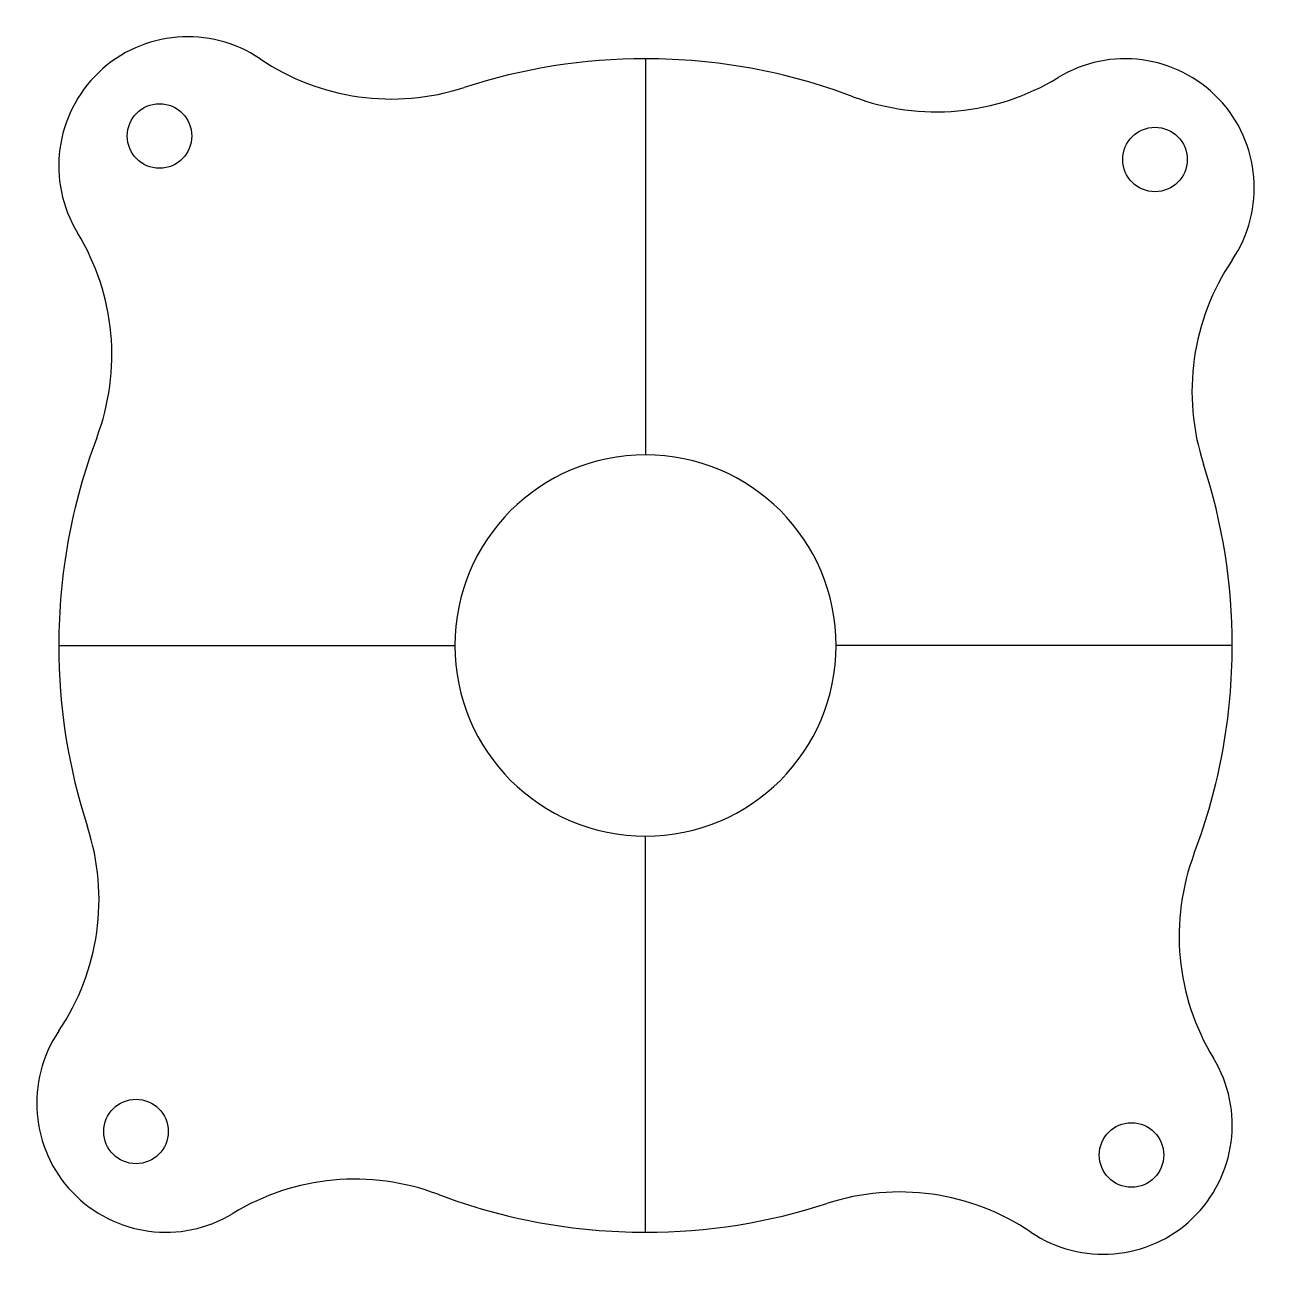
# Model space of a CAD drawing. Extents: x -10.6 to 10.6, y -10.6 to 10.6.
import ezdxf

# ---------------------------------------------------------------- set-up
doc = ezdxf.new("R2010")
doc.units = 0
doc.layers.get('0').update_dxf_attribs({"linetype": 'continuous'})

# ---------------------------------------------------------------- blocks, each defined once
blk = doc.blocks.new('POCKET')
at = {"color": 8}
for p, q in [((0, 10), (0, 3.25)), ((-10, 0), (-3.25, 0)), ((10, 0), (3.25, 0)), ((0, -10), (0, -3.25))]:
    blk.add_line(p, q, dxfattribs=at)
for centre in [(-8.283, 8.683), (8.683, 8.283), (-8.683, -8.283), (8.283, -8.683)]:
    blk.add_circle(centre, 0.55, dxfattribs=at)
for centre, radius, start, end in [((-7.8, 8.176), 2.2, 55.9596, -148.6573), ((-4.329, 13.314), 4, -124.0404, -71.9865), ((0, 0), 10, 90, 108.0135), ((0, 0), 10, 69.2887, 90), ((8.176, 7.8), 2.2, -34.0404, 121.3427), ((4.951, 13.095), 4, -110.7113, -58.6573), ((-13.095, 4.951), 4, -20.7113, 31.3427), ((13.314, 4.329), 4, 145.9596, -161.9865), ((0, 0), 10, 159.2887, 180), ((0, 0), 3.25, 90, -180), ((0, 0), 3.25, 0, 90), ((0, 0), 10, 0, 18.0135), ((0, 0), 10, -180, -161.9865), ((0, 0), 3.25, -180, -90), ((0, 0), 3.25, -90, 0), ((0, 0), 10, -20.7113, 0), ((-13.314, -4.329), 4, -34.0404, 18.0135), ((13.095, -4.951), 4, 159.2887, -148.6573), ((-8.176, -7.8), 2.2, 145.9596, -58.6573), ((7.8, -8.176), 2.2, -124.0404, 31.3427), ((-4.951, -13.095), 4, 69.2887, 121.3427), ((0, 0), 10, -110.7113, -90), ((0, 0), 10, -90, -71.9865), ((4.329, -13.314), 4, 55.9596, 108.0135)]:
    blk.add_arc(centre, radius, start, end, dxfattribs=at)

msp = doc.modelspace()

# ---------------------------------------------------------------- block references
at = {"color": 8}
msp.add_blockref('POCKET', (0, 0), dxfattribs=at)

doc.saveas('drawing.dxf')
